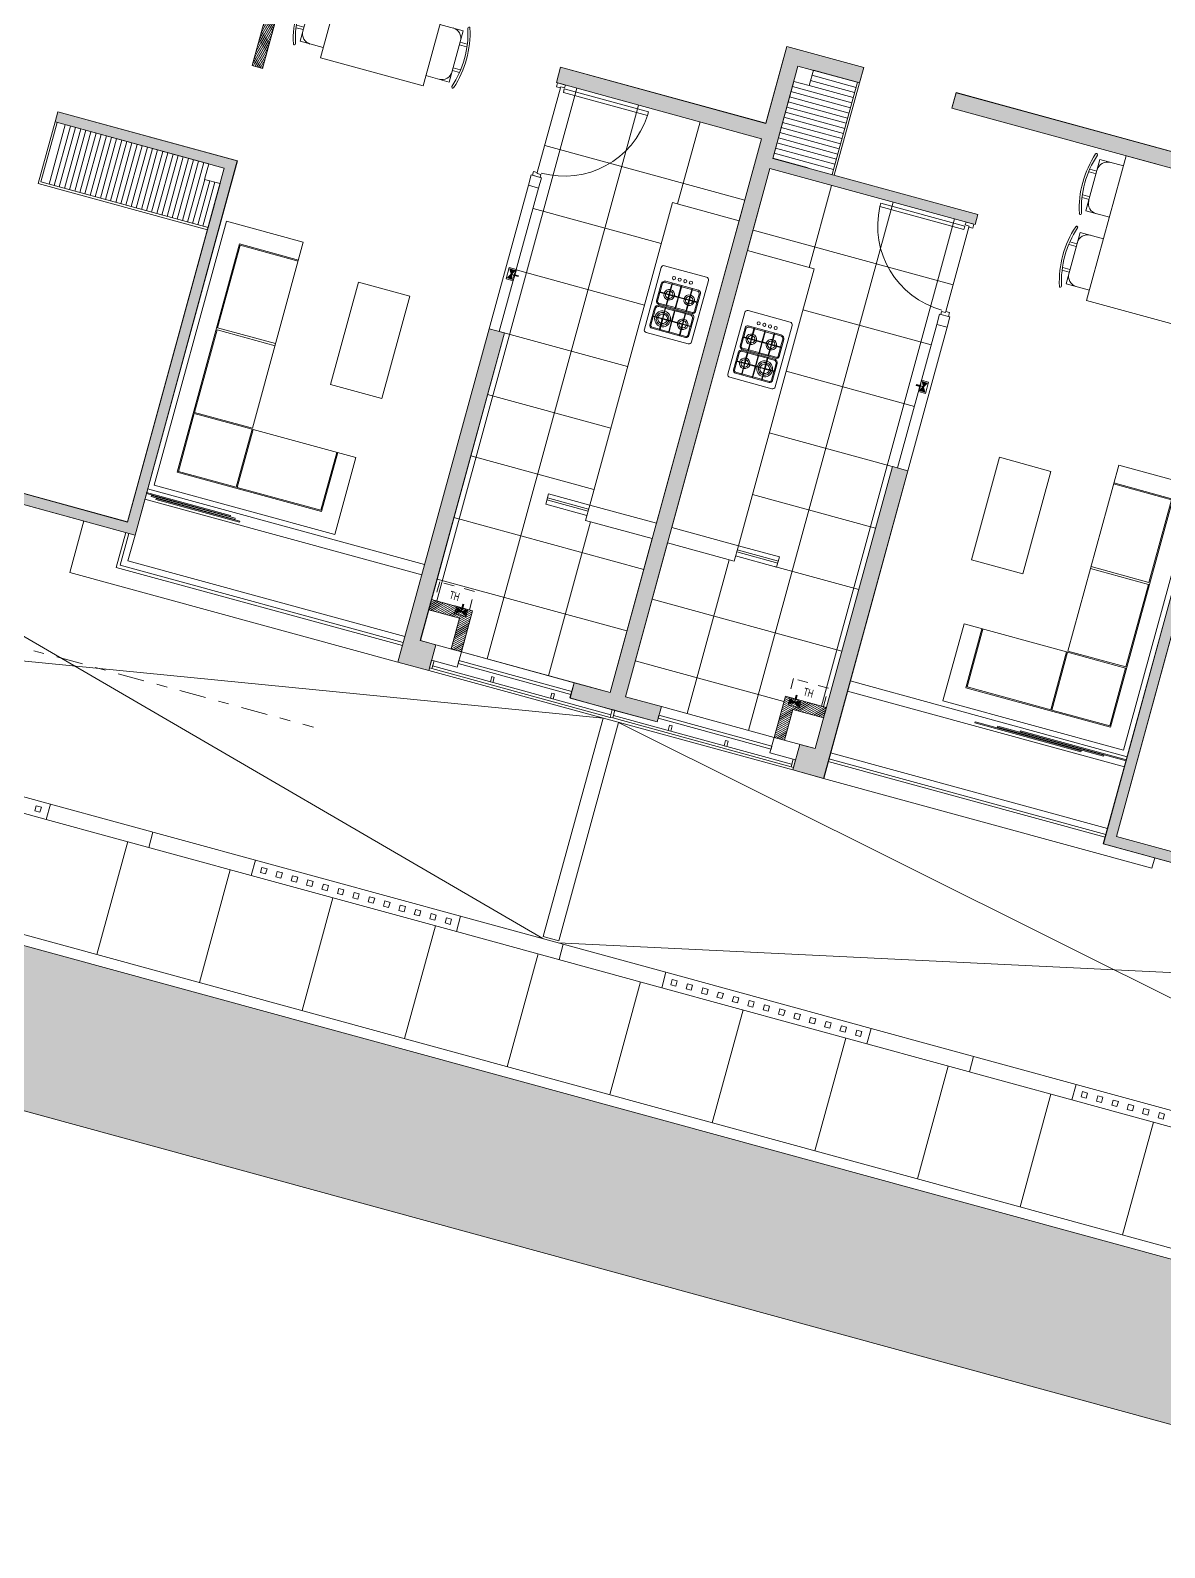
# Model space of a CAD drawing. Header units: millimetres. Extents: x 2471 to 2909, y 1327 to 1568.
# Drawn here: x 2619.7 to 2630.37, y 1337.54 to 1351.81 of the extents above; entities that cross this region are included whole.
import ezdxf
from ezdxf.enums import TextEntityAlignment as Align

# ---------------------------------------------------------------- set-up
doc = ezdxf.new("R2010")
doc.units = ezdxf.units.MM
doc.set_wipeout_variables(frame=1)
for name, pattern in [('CONTINUA', [0]), ('CONTINUO', [0]), ('HIDDEN', [0.375, 0.25, -0.125]), ('HIDDEN2', [0.1875, 0.125, -0.0625]), ('TRAZO_Y_PUNTO2', [0.5, 0.25, -0.125, 0, -0.125])]:
    doc.linetypes.add(name, pattern=pattern)
doc.layers.get('0').update_dxf_attribs({"color": 251, "lineweight": 9})
for name, color, linetype, lineweight in [('A-BARANDAS', 251, 'Continuous', 13), ('A-JARDIN', 251, 'Continuous', 13), ('A-MOBILIARIO', 251, 'Continuous', 13), ('A-MURO BAJO', 251, 'Continuous', 13), ('A-MUROS', 251, 'Continuous', 13), ('A-PLACAS', 251, 'Continuous', 13), ('A-PROYECCIONES', 251, 'HIDDEN', 13), ('A-PUERTAS', 251, 'Continuous', 13), ('A-VIDRIOS', 251, 'Continuous', 13), ('A_50_TextoIndicaciones', 251, 'Continuous', 13), ('CELOSIA', 251, 'Continuous', 13), ('CLOSET', 251, 'Continuous', 13), ('DLP_EQUIPAMIENTO', 251, 'Continuous', 13), ('Gas', 251, 'G_Larga', 13), ('HATCH', 251, 'Continuous', 13), ('PERIMETRO EXISTENTE', 251, 'CONTINUO', 13)]:
    doc.layers.add(name, color=color, linetype=linetype, lineweight=lineweight)
doc.styles.add('AREAS', font='ARIALN.TTF', dxfattribs={"width": 0.8})
doc.styles.get("Standard").update_dxf_attribs({"font": 'arial.ttf'})
doc.linetypes.add('G_Larga', pattern='A,2,-0.01,["G",Standard,S=0.1,R=0,X=0,Y=-0.05],-0.1', length=2.11)

# ---------------------------------------------------------------- blocks, each defined once
blk = doc.blocks.new('CERCO_TORRE-A_01_PISO-2')
at = {"layer": 'A-JARDIN'}
h = blk.add_hatch(dxfattribs=at)
h.set_pattern_fill('AR-SAND', color=256, scale=0.001)
edge = h.paths.add_edge_path()
edge.add_arc((-49.392, 17.92), 1.5, 124.7822, 214.7822)
edge.add_line((-50.624, 17.064), (-38.42, -0.508))
edge.add_line((-38.42, -0.508), (-37.188, 0.348))
edge.add_line((-37.188, 0.348), (-50.248, 19.152))
at = {"layer": 'A-BARANDAS', "elevation": 0}
for points in [[(-44.517, 13.179), (-44.558, 13.151), (-44.529, 13.11), (-44.488, 13.138)], [(-43.262, 11.372), (-43.303, 11.344), (-43.274, 11.303), (-43.233, 11.331)], [(-43.176, 11.249), (-43.217, 11.22), (-43.189, 11.179), (-43.148, 11.208)], [(-43.091, 11.126), (-43.132, 11.097), (-43.103, 11.056), (-43.062, 11.085)], [(-43.005, 11.003), (-43.046, 10.974), (-43.018, 10.933), (-42.977, 10.962)], [(-42.92, 10.879), (-42.961, 10.851), (-42.932, 10.81), (-42.891, 10.838)], [(-42.834, 10.756), (-42.875, 10.728), (-42.847, 10.687), (-42.805, 10.715)], [(-42.748, 10.633), (-42.789, 10.604), (-42.761, 10.563), (-42.72, 10.592)], [(-42.663, 10.51), (-42.704, 10.481), (-42.675, 10.44), (-42.634, 10.469)], [(-42.577, 10.387), (-42.618, 10.358), (-42.59, 10.317), (-42.549, 10.346)], [(-42.492, 10.263), (-42.533, 10.235), (-42.504, 10.194), (-42.463, 10.222)], [(-42.406, 10.14), (-42.447, 10.112), (-42.419, 10.071), (-42.378, 10.099)], [(-42.321, 10.017), (-42.362, 9.988), (-42.333, 9.947), (-42.292, 9.976)], [(-42.235, 9.894), (-42.276, 9.865), (-42.248, 9.824), (-42.206, 9.853)], [(-40.98, 8.087), (-41.021, 8.058), (-40.993, 8.017), (-40.951, 8.046)], [(-40.894, 7.964), (-40.935, 7.935), (-40.907, 7.894), (-40.866, 7.923)], [(-40.809, 7.84), (-40.85, 7.812), (-40.821, 7.771), (-40.78, 7.799)], [(-40.723, 7.717), (-40.764, 7.689), (-40.736, 7.648), (-40.695, 7.676)], [(-40.638, 7.594), (-40.679, 7.566), (-40.65, 7.524), (-40.609, 7.553)], [(-40.552, 7.471), (-40.593, 7.442), (-40.565, 7.401), (-40.524, 7.43)], [(-40.467, 7.348), (-40.508, 7.319), (-40.479, 7.278), (-40.438, 7.307)], [(-40.381, 7.224), (-40.422, 7.196), (-40.394, 7.155), (-40.352, 7.183)], [(-40.295, 7.101), (-40.336, 7.073), (-40.308, 7.032), (-40.267, 7.06)], [(-40.21, 6.978), (-40.251, 6.95), (-40.222, 6.909), (-40.181, 6.937)], [(-40.124, 6.855), (-40.165, 6.826), (-40.137, 6.785), (-40.096, 6.814)], [(-40.039, 6.732), (-40.08, 6.703), (-40.051, 6.662), (-40.01, 6.691)], [(-39.953, 6.608), (-39.994, 6.58), (-39.966, 6.539), (-39.925, 6.567)], [(-38.698, 4.802), (-38.739, 4.773), (-38.711, 4.732), (-38.67, 4.761)], [(-38.613, 4.678), (-38.654, 4.65), (-38.625, 4.609), (-38.584, 4.637)], [(-38.527, 4.555), (-38.568, 4.527), (-38.54, 4.486), (-38.498, 4.514)], [(-38.441, 4.432), (-38.483, 4.403), (-38.454, 4.362), (-38.413, 4.391)], [(-38.356, 4.309), (-38.397, 4.28), (-38.368, 4.239), (-38.327, 4.268)], [(-38.27, 4.186), (-38.311, 4.157), (-38.283, 4.116), (-38.242, 4.145)]]:
    blk.add_lwpolyline(points, close=True, dxfattribs=at)
at = {"layer": 'A-MURO BAJO', "color": 251}
for p, q in [((-45.545, 14.748, 0), (-44.404, 13.105, 0)), ((-45.669, 14.662, 0), (-44.528, 13.019, 0)), ((-43.264, 11.462, 0), (-42.123, 9.82, 0)), ((-43.387, 11.377, 0), (-42.246, 9.734, 0)), ((-40.982, 8.177, 0), (-39.841, 6.534, 0)), ((-41.105, 8.091, 0), (-39.964, 6.449, 0)), ((-38.7, 4.892, 0), (-37.559, 3.249, 0)), ((-38.823, 4.806, 0), (-37.682, 3.163, 0))]:
    blk.add_line(p, q, dxfattribs=at)
at = {"layer": 'A-MURO BAJO', "color": 252}
for p, q in [((-44.978, 11.739, 0), (-44.074, 12.367, 0)), ((-44.407, 10.918, 0), (-43.504, 11.545, 0)), ((-43.837, 10.096, 0), (-42.933, 10.724, 0)), ((-43.266, 9.275, 0), (-42.363, 9.903, 0)), ((-42.696, 8.454, 0), (-41.792, 9.081, 0)), ((-42.125, 7.633, 0), (-41.222, 8.26, 0)), ((-41.555, 6.811, 0), (-40.652, 7.439, 0)), ((-40.985, 5.99, 0), (-40.081, 6.617, 0)), ((-40.414, 5.169, 0), (-39.511, 5.796, 0)), ((-39.844, 4.347, 0), (-38.94, 4.975, 0)), ((-39.273, 3.526, 0), (-38.37, 4.153, 0))]:
    blk.add_line(p, q, dxfattribs=at)
at = {"layer": 'A-MURO BAJO', "color": 4, "elevation": 0}
blk.add_lwpolyline([(-50.248, 19.152), (-36.56, -0.556), (-37.792, -1.411, 0.245706), (-35.328, -2.7), (-35.328, -1.2), (3, -1.2)], format="xyb", dxfattribs=at)
at = {"layer": 'A-MURO BAJO', "color": 252, "elevation": 0}
blk.add_lwpolyline([(-50.166, 19.209), (-36.421, -0.581), (-37.651, -1.435, 0.227495), (-35.428, -2.598), (-35.428, -1.1), (3, -1.1)], format="xyb", dxfattribs=at)
blk.add_lwpolyline([(-50.624, 17.064), (-37.792, -1.411)], dxfattribs=at)
at = {"layer": 'A-MUROS', "color": 251}
for p, q in [((-43.957, 12.198, 0), (-43.834, 12.284, 0)), ((-41.675, 8.913, 0), (-41.552, 8.998, 0)), ((-39.394, 5.627, 0), (-39.27, 5.713, 0))]:
    blk.add_line(p, q, dxfattribs=at)
at = {"layer": 'A-MUROS', "color": 3, "elevation": 0}
for points in [[(-44.404, 13.105), (-43.264, 11.462), (-43.387, 11.377), (-44.528, 13.019)], [(-42.123, 9.82), (-40.982, 8.177), (-41.105, 8.091), (-42.246, 9.734)], [(-39.841, 6.534), (-38.7, 4.892), (-38.823, 4.806), (-39.964, 6.449)]]:
    blk.add_lwpolyline(points, close=True, dxfattribs=at)
at = {"layer": 'A-MUROS', "color": 3}
blk.add_lwpolyline([(-39.815, 10.266), (-41.564, 9.051), (-41.65, 9.174), (-39.9, 10.389)], dxfattribs=at)
at = {"layer": 'A-PROYECCIONES', "linetype": 'Continuous', "ltscale": 0.5}
for p, q in [((-39.9, 10.389), (-48.883, 19.552, 0)), ((-35.406, 0.15, 0), (-39.815, 10.266)), ((-41.581, 9.039), (-33.952, 2, 0))]:
    blk.add_line(p, q, dxfattribs=at)
blk.add_lwpolyline([(-45.638, 21.806), (-45.166, 18.846), (-41.666, 9.163)], dxfattribs=at)
blk = doc.blocks.new('terraza esquina')
at = {"layer": 'PERIMETRO EXISTENTE', "color": 10, "linetype": 'TRAZO_Y_PUNTO2'}
blk.add_lwpolyline([(7.541, 26.158), (15.328, 26.616), (16.37, 6.578), (60.272, 6.578)], dxfattribs=at)
blk = doc.blocks.new('ESTRUCTURAS_PISO-1')
at = {"layer": 'HATCH'}
h = blk.add_hatch(color=256, dxfattribs=at)
h.dxf.hatch_style = 1
h.paths.add_polyline_path([(0.15, 19.45), (0.15, 14.6), (0, 14.6), (0, 19.45)])
h.paths.add_polyline_path([(0.15, 25.95), (-5.75, 25.95), (-5.75, 24.9), (-5.6, 24.9), (-5.6, 25.8), (0, 25.8), (0, 20.55), (-1.4, 20.55), (-1.4, 20.45), (0, 20.45), (0, 19.5), (1.8, 19.5), (1.8, 20.15), (1.7, 20.15), (1.7, 19.65), (0.15, 19.65)])
h.paths.add_polyline_path([(-2.4, 21.4), (-2.3, 21.4), (-2.3, 23.1), (-5.75, 23.1), (-5.75, 21.8), (-5.65, 21.8), (-5.65, 23), (-2.4, 23)], flags=17)
h.paths.add_polyline_path([(-5.75, 20.45), (-2.3, 20.45), (-2.3, 20.6), (-5.75, 20.6)], flags=17)
h.paths.add_polyline_path([(-6.25, 17.5), (-6.25, 17.75), (-5, 17.75), (-5, 17.5)])
h.paths.add_polyline_path([(1.15, 15.1), (1.05, 15.1), (1.05, 13.1), (0.15, 13.1), (0.15, 13.7), (0, 13.7), (0, 13.025), (0, 12.35), (0.15, 12.35), (0.15, 12.95), (1.05, 12.95), (1.05, 10.95), (1.15, 10.95), (1.15, 12.95), (6.4, 12.95), (6.4, 12.6), (6.55, 12.6), (6.55, 13.025), (6.55, 13.45), (6.4, 13.45), (6.4, 13.1), (1.15, 13.1)])
h.paths.add_polyline_path([(0.15, 6.5), (0.15, 11.45), (0, 11.45), (0, 6.6), (-1.45, 6.6), (-1.45, 7.05), (-4.1, 7.05), (-4.1, 6.9), (-1.6, 6.9), (-1.6, 6.45), (0, 6.45), (0, 1.15), (-0.9, 1.15), (-0.9, 1), (0, 1), (0, 0), (4.6, 0), (4.6, 0.15), (0.15, 0.15), (0.15, 6.35), (1.8, 6.35), (1.8, 6.5)])
h.paths.add_polyline_path([(2.7, 5.55), (6.15, 5.55), (6.15, 5.65), (2.7, 5.65)])
h.paths.add_polyline_path([(2.7, 6.45), (2.8, 6.45), (2.8, 8.15), (6.05, 8.15), (6.05, 6.85), (6.15, 6.85), (6.15, 8.25), (2.7, 8.25)])
h.paths.add_polyline_path([(2.8, 3.05), (6.05, 3.05), (6.05, 4.35), (6.15, 4.35), (6.15, 2.9), (2.7, 2.9), (2.7, 4.75), (2.8, 4.75)])
h.paths.add_polyline_path([(-8.4, 9.4), (-8.4, 9.3), (-6.65, 9.3), (-6.65, 8.4), (-7.25, 8.4), (-7.25, 8.25), (-6.5, 8.25), (-6.5, 15.55), (-4, 15.55), (-4, 8.25), (-1.9, 8.25), (-1.9, 8.4), (-3.85, 8.4), (-3.85, 12.1), (-1.2, 12.1), (-1.2, 12.25), (-3.85, 12.25), (-3.85, 13.85), (-1.2, 13.85), (-1.2, 14), (-3.85, 14), (-3.85, 15.7), (-6.65, 15.7), (-6.65, 9.4)])
h.paths.add_polyline_path([(-10.9, 0.4), (-10.75, 0.4), (-10.75, 3.5), (-10.6, 3.5), (-10.6, 0.2), (-10.9, 0.2)])
h.paths.add_polyline_path([(-6.15, 5.25), (-6.3, 5.25), (-6.3, 6.9), (-11.1, 6.9), (-11.1, 7.05), (-4.75, 7.05), (-4.75, 6.9), (-6.15, 6.9)])
h.paths.add_polyline_path([(-12, 6.9), (-12.6, 6.9), (-12.6, 6), (-10.6, 6), (-10.6, 5.9), (-12.6, 5.9), (-12.6, 0.4), (-12.45, 0.4), (-12.45, 0.2), (-12.6, 0.2), (-12.75, 0.2), (-12.75, 6.9), (-14.95, 6.9), (-14.95, 7.05), (-12.6, 7.05), (-12, 7.05)])
h.paths.add_polyline_path([(-6.2, 4.25), (-7.8, 4.25), (-7.8, 0.8), (-6.6, 0.8), (-6.6, 0.7), (-7.9, 0.7), (-7.9, 4.35), (-6.2, 4.35)])
h.paths.add_polyline_path([(-5.3, 4.35), (-5.3, 0.7), (-5.4, 0.7), (-5.4, 4.35)])
h.paths.add_polyline_path([(-2.8, 4.25), (-4.5, 4.25), (-4.5, 4.35), (-2.7, 4.35), (-2.7, 0.7), (-4.1, 0.7), (-4.1, 0.8), (-2.8, 0.8)])
h.paths.add_polyline_path([(-8.1, 14.9), (-8.4, 14.9), (-8.4, 11.8), (-8.25, 11.8), (-8.25, 14.7), (-8.1, 14.7)])
h.paths.add_polyline_path([(-16.3, 11.05), (-14.6, 11.05), (-14.6, 10.95), (-16.4, 10.95), (-16.4, 14.4), (-15, 14.4), (-15, 14.3), (-16.3, 14.3)])
h.paths.add_polyline_path([(-12.8, 10.05), (-12.8, 8.4), (-8.15, 8.4), (-8.15, 8.25), (-14.35, 8.25), (-14.35, 8.4), (-12.95, 8.4), (-12.95, 10.05)])
h.paths.add_polyline_path([(-13.7, 10.95), (-13.7, 14.4), (-13.8, 14.4), (-13.8, 10.95)])
h.paths.add_polyline_path([(-19.1, 8.4), (-19.1, 13.15), (-18.2, 13.15), (-18.2, 13.3), (-19.25, 13.3), (-19.25, 8.25), (-15, 8.25), (-15, 8.4)])
h.paths.add_polyline_path([(-11.2, 11.05), (-11.2, 14.3), (-12.45, 14.3), (-12.45, 14.4), (-11.1, 14.4), (-11.1, 10.95), (-12.9, 10.95), (-12.9, 11.05)])
h.paths.add_polyline_path([(-19.1, 0.85), (-17.8, 0.85), (-17.8, 0.7), (-19.25, 0.7), (-19.25, 7.05), (-17.65, 7.05), (-17.65, 6.9), (-19.1, 6.9), (-19.1, 4.6), (-16.9, 4.6), (-16.9, 4.5), (-19.1, 4.5)])
h.paths.add_polyline_path([(-16, 0.7), (-15.85, 0.7), (-15.85, 4.5), (-16, 4.5)])
h.paths.add_polyline_path([(-23.712, 4.695), (-26.833, 2.527), (-26.776, 2.445), (-23.655, 4.613)])
h.paths.add_polyline_path([(-26.524, 11.812), (-27.665, 13.455), (-27.542, 13.54), (-26.401, 11.898), (-25.785, 12.326), (-25.357, 11.71), (-25.48, 11.624), (-25.823, 12.117), (-26.562, 11.603), (-25.421, 9.961), (-25.503, 9.904), (-26.644, 11.546), (-30.874, 8.608), (-30.674, 8.321), (-30.797, 8.235), (-31.282, 8.934), (-31.159, 9.019), (-30.96, 8.732)])
h.paths.add_polyline_path([(-22.35, 2.3), (-22.95, 2.3), (-22.95, 2.371), (-23.773, 3.556), (-23.198, 3.956), (-23.141, 3.874), (-23.634, 3.531), (-22.848, 2.4), (-22.25, 2.4), (-22.25, 0.2), (-22.95, 0.2), (-22.95, 0.3), (-22.35, 0.3)])
h.paths.add_polyline_path([(-25.968, 1.545), (-26.091, 1.46), (-25.216, 0.2), (-24.15, 0.2), (-24.15, 0.35), (-25.138, 0.35)])
h.paths.add_polyline_path([(-24.25, 5.295), (-25.22, 6.691), (-28.177, 4.638), (-27.435, 3.57), (-27.517, 3.513), (-28.316, 4.663), (-25.195, 6.83), (-24.168, 5.352)])
h.paths.add_polyline_path([(-19.4, 0.7), (-20.45, 0.7), (-20.45, 0.85), (-19.55, 0.85), (-19.55, 6.9), (-20.8, 6.9), (-20.8, 7.05), (-19.4, 7.05)])
h.paths.add_polyline_path([(-24.967, 10.885), (-23.142, 8.257), (-24.456, 7.344), (-24.399, 7.262), (-23.249, 8.06), (-22.443, 6.9), (-21.2, 6.9), (-21.2, 7.05), (-22.364, 7.05), (-23.097, 8.105), (-22.933, 8.219), (-24.844, 10.97)])
h.paths.add_polyline_path([(-29.636, 12.086), (-29.551, 11.963), (-32.015, 10.251), (-31.929, 10.128), (-32.135, 9.985), (-32.306, 10.232)])
h.paths.add_polyline_path([(-36.78, 20.091), (-32.919, 22.772), (-33.005, 22.896), (-36.988, 20.129), (-36.389, 19.267), (-36.266, 19.352)])
h.paths.add_polyline_path([(-33.458, 18.99), (-32.488, 17.593), (-32.406, 17.65), (-33.432, 19.129), (-36.43, 17.047), (-35.632, 15.897), (-35.549, 15.954), (-36.291, 17.021)])
h.paths.add_polyline_path([(-31.949, 16.993), (-34.947, 14.911), (-34.89, 14.829), (-31.892, 16.911)])
h.paths.add_polyline_path([(-33.41, 12.874), (-34.123, 13.9), (-34.205, 13.843), (-33.435, 12.735), (-30.438, 14.817), (-31.436, 16.254), (-31.518, 16.197), (-30.577, 14.842)])
h.paths.add_polyline_path([(-26.394, 13.729), (-26.518, 13.643), (-29.256, 17.586), (-29.133, 17.671)])
h.paths.add_polyline_path([(6.4, 14.95), (3.55, 14.95), (3.55, 15.1), (6.65, 15.1), (6.65, 14.8), (6.4, 14.8)])
h.paths.add_polyline_path([(2.7, 20.4), (6.15, 20.4), (6.15, 20.5), (2.7, 20.5)])
h.paths.add_polyline_path([(6.15, 17.8), (6.15, 19.2), (6.05, 19.2), (6.05, 17.9), (2.8, 17.9), (2.8, 19.6), (2.7, 19.6), (2.7, 17.8)])
h.paths.add_polyline_path([(5.05, 25.95), (0.2, 25.95), (0.2, 25.8), (4.9, 25.8), (4.9, 24.9), (5.05, 24.9)])
h.paths.add_polyline_path([(2.7, 23.1), (2.7, 21.3), (2.8, 21.3), (2.8, 23), (6.05, 23), (6.05, 21.7), (6.15, 21.7), (6.15, 23.1)])
h.paths.add_polyline_path([(-23.752, 12.642), (-22.012, 10.137), (-22.546, 9.766), (-22.632, 9.889), (-22.221, 10.174), (-23.876, 12.556), (-24.286, 12.271), (-25.712, 14.324), (-25.589, 14.41), (-24.249, 12.48), (-23.222, 13.193), (-24.505, 15.041), (-24.916, 14.756), (-24.973, 14.838), (-24.439, 15.208), (-23.099, 13.278), (-18.787, 16.273), (-18.872, 16.396), (-18.708, 16.511), (-18.537, 16.264)])
h.paths.add_polyline_path([(-20.042, 18.08), (-19.956, 17.957), (-19.792, 18.071), (-19.963, 18.317), (-22.468, 16.578), (-22.383, 16.454)])
h.paths.add_polyline_path([(-29.161, 17.712), (-30.64, 16.685), (-30.725, 16.809), (-29.37, 17.75), (-32.964, 22.924), (-27.543, 26.689), (-26.802, 25.621), (-26.925, 25.536), (-27.581, 26.48), (-32.755, 22.887), (-29.846, 18.698), (-28.491, 19.639), (-28.434, 19.557), (-29.789, 18.616)])
h.paths.add_polyline_path([(-27.495, 19.783), (-27.438, 19.701), (-24.522, 21.726), (-24.579, 21.808)])
h.paths.add_polyline_path([(-27.869, 20.497), (-27.951, 20.44), (-28.978, 21.918), (-25.775, 24.143), (-25.718, 24.061), (-26.005, 23.861), (-25.264, 22.794), (-25.346, 22.737), (-26.087, 23.804), (-28.839, 21.893)])
h.paths.add_polyline_path([(-26.981, 19.044), (-26.011, 17.647), (-23.096, 19.673), (-23.837, 20.74), (-23.919, 20.683), (-23.235, 19.698), (-25.986, 17.787), (-26.899, 19.101)])
h.paths.add_polyline_path([(6.4, 11.25), (6.4, 11.1), (3.55, 11.1), (3.55, 10.95), (6.65, 10.95), (6.65, 11.25)])
edge = h.paths.add_edge_path()
edge.add_line((-29.938, 6.823), (-27.474, 8.535))
edge.add_line((-27.474, 8.535), (-27.56, 8.658))
edge.add_line((-27.56, 8.658), (-29.819, 7.089))
edge.add_line((-29.819, 7.089), (-29.904, 7.212))
edge.add_line((-29.904, 7.212), (-30.109, 7.07))
edge.add_line((-30.109, 7.07), (-29.938, 6.823))
edge = h.paths.add_edge_path(flags=17)
edge.add_line((-6.65, 15.7), (-6.25, 15.7))
h.paths.add_polyline_path([(-1.45, 15.4), (-1.45, 16.25), (-1.2, 16.25), (-1.2, 15.4)])
h.paths.add_polyline_path([(-2.6, 17.5), (-2.6, 17.75), (-1.5, 17.75), (-1.5, 17.5)])
h.paths.add_polyline_path([(-17.35, 7.05), (-15.85, 7.05), (-15.85, 6.9), (-17.35, 6.9)])
at = {"layer": 'A-PLACAS'}
for p, q in [((-27.56, 8.658), (-29.819, 7.089)), ((-27.56, 8.658), (-27.474, 8.535)), ((-29.938, 6.823), (-27.474, 8.535)), ((-29.904, 7.212), (-30.109, 7.07)), ((-29.904, 7.212), (-29.819, 7.089)), ((-30.109, 7.07), (-29.938, 6.823))]:
    blk.add_line(p, q, dxfattribs=at)
at = {"layer": 'A-PLACAS', "elevation": 0}
blk.add_lwpolyline([(-33.41, 12.874), (-34.123, 13.9), (-34.205, 13.843), (-33.435, 12.735), (-30.438, 14.817), (-31.436, 16.254), (-31.518, 16.197), (-30.577, 14.842)], close=True, dxfattribs=at)
at = {"layer": 'A-PLACAS'}
for points in [[(-26.524, 11.812), (-27.665, 13.455), (-27.542, 13.54), (-26.401, 11.898), (-25.785, 12.326), (-25.357, 11.71), (-25.48, 11.624), (-25.823, 12.117), (-26.562, 11.603), (-25.421, 9.961), (-25.503, 9.904), (-26.644, 11.546), (-30.874, 8.608), (-30.674, 8.321), (-30.797, 8.235), (-31.282, 8.934), (-31.159, 9.019), (-30.96, 8.732)], [(-29.636, 12.086), (-29.551, 11.963), (-32.015, 10.251), (-31.929, 10.128), (-32.135, 9.985), (-32.306, 10.232)], [(-24.967, 10.885), (-23.142, 8.257), (-24.456, 7.344), (-24.399, 7.262), (-23.249, 8.06), (-22.443, 6.9), (-21.2, 6.9), (-21.2, 7.05), (-22.364, 7.05), (-23.097, 8.105), (-22.933, 8.219), (-24.844, 10.97)], [(-24.25, 5.295), (-25.22, 6.691), (-28.177, 4.638), (-27.435, 3.57), (-27.517, 3.513), (-28.316, 4.663), (-25.195, 6.83), (-24.168, 5.352)]]:
    blk.add_lwpolyline(points, close=True, dxfattribs=at)
blk = doc.blocks.new('A$C63D03590')
at = {"layer": 'Gas', "linetype": 'Continuous', "lineweight": 0, "true_color": 0xa87e00}
for points in [[(0.007, -0.059), (0.007, 0), (-0.008, 0), (-0.008, -0.059)], [(0.073, -0.073), (0.073, -0.157), (-0.073, -0.073), (-0.073, -0.157)], [(0.037, -0.059), (-0.038, -0.059), (-0.038, -0.066), (0.037, -0.066)]]:
    blk.add_hatch(color=44, dxfattribs=at).paths.add_polyline_path(points)
at = {"color": 44, "true_color": 0xa87e00}
for p, q in [((0.007, 0), (-0.008, 0)), ((-0.008, -0.059), (-0.008, 0)), ((0.007, -0.059), (0.007, 0)), ((-0.073, -0.073), (-0.073, -0.157)), ((0.073, -0.073), (-0.073, -0.157)), ((-0.073, -0.073), (0.073, -0.157)), ((-0.038, -0.059), (0.037, -0.059)), ((-0.038, -0.066), (-0.038, -0.059)), ((-0.038, -0.066), (0.037, -0.066)), ((0, -0.115), (0, -0.066)), ((0.037, -0.066), (0.037, -0.059)), ((0.073, -0.157), (0.073, -0.073))]:
    blk.add_line(p, q, dxfattribs=at)
at = {"color": 44, "linetype": 'CONTINUA', "lineweight": 30, "ltscale": 10, "true_color": 0xa87e00}
blk.add_line((0, -0.115), (0, -0.066), dxfattribs=at)
at = {"color": 44, "linetype": 'CONTINUA', "lineweight": 20, "ltscale": 10, "true_color": 0xa87e00}
for points in [[(-0.038, -0.059), (-0.038, -0.066), (0.037, -0.066), (0.037, -0.059), (0.007, -0.059), (0.007, 0), (-0.008, 0), (-0.008, -0.059), (-0.038, -0.059)], [(-0.073, -0.073), (0.073, -0.157), (0.073, -0.073), (-0.073, -0.157), (-0.073, -0.073)]]:
    blk.add_lwpolyline(points, dxfattribs=at)
at = {"color": 44, "linetype": 'CONTINUA', "lineweight": 20, "true_color": 0xa87e00}
blk.add_lwpolyline([(0.037, -0.059), (-0.038, -0.059), (-0.038, -0.066), (0.037, -0.066)], close=True, dxfattribs=at)
blk = doc.blocks.new('A$C2A08204E')
for p, q in [((0, 0), (0, 1.76)), ((0, 1.76), (2.575, 1.76)), ((2.575, 1.76), (2.575, 1.01)), ((0.175, 0.175), (0.175, 1.585)), ((0.175, 1.585), (2.4, 1.585)), ((0.185, 1.575), (0.75, 1.575)), ((0.185, 1.01), (0.185, 1.575)), ((0.75, 1.01), (0.75, 1.575)), ((0.76, 1.575), (1.565, 1.575)), ((0.76, 1.01), (0.76, 1.575)), ((1.565, 1.575), (1.565, 1.01)), ((1.585, 1.575), (2.39, 1.575)), ((1.585, 1.01), (1.585, 1.575)), ((2.39, 1.575), (2.39, 1.01)), ((2.4, 1.01), (2.4, 1.585)), ((0.185, 1.01), (0.75, 1.01)), ((0.185, 0.185), (0.185, 1)), ((0.75, 1), (0.185, 1)), ((0.75, 1), (0.75, 0)), ((2.575, 1.01), (0.76, 1.01)), ((0.75, 0.175), (0.175, 0.175)), ((0.75, 0.185), (0.185, 0.185)), ((0.75, 0), (0, 0))]:
    blk.add_line(p, q)
blk = doc.blocks.new('TERMA_SOLE-10L')
at = {"layer": 'DLP_EQUIPAMIENTO', "color": 2, "linetype": 'HIDDEN2', "ltscale": 0.3}
blk.add_lwpolyline([(-0.17, 0), (-0.17, -0.18), (0.17, -0.18), (0.17, 0)], close=True, dxfattribs=at)
at = {"layer": 'A_50_TextoIndicaciones', "style": 'AREAS', "width": 0.8}
blk.add_text('TH', height=0.0753, dxfattribs=at).set_placement((0, -0.09, 0), align=Align.MIDDLE_CENTER)
blk = doc.blocks.new('A$C22310A6C')
blk.add_wipeout([(0.007, 0.453), (0.01, 0.455), (0.015, 0.458), (0.022, 0.46), (0.03, 0.46), (0.625, 0.46), (0.635, 0.458), (0.643, 0.453), (0.643, 0.453), (0.646, 0.448), (0.648, 0.444), (0.65, 0.439), (0.65, 0.025), (0.65, 0.022), (0.65, 0.02), (0.649, 0.019), (0.649, 0.017), (0.648, 0.016), (0.648, 0.015), (0.647, 0.014), (0.647, 0.012), (0.646, 0.012), (0.646, 0.011), (0.645, 0.01), (0.644, 0.008), (0.643, 0.007), (0.641, 0.006), (0.64, 0.005), (0.639, 0.004), (0.638, 0.003), (0.636, 0.003), (0.634, 0.002), (0.629, 0), (0.625, 0), (0.025, 0), (0.022, 0), (0.019, 0.001), (0.017, 0.001), (0.015, 0.002), (0.013, 0.003), (0.012, 0.004), (0.009, 0.005), (0.007, 0.007), (0.006, 0.008), (0.005, 0.011), (0.003, 0.014), (0.001, 0.017), (0.001, 0.019), (0, 0.024), (0, 0.027), (0, 0.435), (0, 0.44), (0.002, 0.445), (0.004, 0.448), (0.005, 0.45)])
at = {"lineweight": 5}
for points in [[(0.625, 0), (0.025, 0, -0.414214), (0, 0.025), (0, 0.435, -0.414214), (0.025, 0.46), (0.625, 0.46, -0.414214), (0.65, 0.435), (0.65, 0.025, -0.414214)], [(0.174, 0.04), (0.339, 0.04, 0.414214), (0.364, 0.065), (0.364, 0.395, 0.414214), (0.339, 0.42), (0.164, 0.42, 0.414214), (0.139, 0.395), (0.139, 0.075, 0.414214)], [(0.409, 0.04), (0.574, 0.04, 0.414214), (0.599, 0.065), (0.599, 0.395, 0.414214), (0.574, 0.42), (0.399, 0.42, 0.414214), (0.374, 0.395), (0.374, 0.075, 0.414214)]]:
    blk.add_lwpolyline(points, format="xyb", close=True, dxfattribs=at)
for points in [[(0.249, 0.337), (0.139, 0.337)], [(0.249, 0.332), (0.139, 0.332)], [(0.149, 0.332), (0.149, 0.232)], [(0.249, 0.41), (0.174, 0.41)], [(0.249, 0.42), (0.249, 0.337)], [(0.249, 0.332), (0.249, 0.232)], [(0.254, 0.42), (0.254, 0.337)], [(0.364, 0.337), (0.254, 0.337)], [(0.254, 0.332), (0.254, 0.232)], [(0.364, 0.332), (0.254, 0.332)], [(0.354, 0.232), (0.354, 0.332)], [(0.484, 0.337), (0.374, 0.337)], [(0.484, 0.332), (0.374, 0.332)], [(0.384, 0.332), (0.384, 0.232)], [(0.484, 0.41), (0.409, 0.41)], [(0.484, 0.42), (0.484, 0.337)], [(0.484, 0.332), (0.484, 0.232)], [(0.489, 0.42), (0.489, 0.337)], [(0.599, 0.337), (0.489, 0.337)], [(0.489, 0.332), (0.489, 0.232)], [(0.599, 0.332), (0.489, 0.332)], [(0.589, 0.232), (0.589, 0.332)], [(0.249, 0.232), (0.139, 0.232)], [(0.249, 0.227), (0.139, 0.227)], [(0.149, 0.227), (0.149, 0.142)], [(0.249, 0.227), (0.249, 0.142)], [(0.364, 0.232), (0.254, 0.232)], [(0.254, 0.227), (0.254, 0.142)], [(0.364, 0.227), (0.254, 0.227)], [(0.354, 0.142), (0.354, 0.227)], [(0.484, 0.232), (0.374, 0.232)], [(0.484, 0.227), (0.374, 0.227)], [(0.384, 0.227), (0.384, 0.142)], [(0.484, 0.227), (0.484, 0.142)], [(0.599, 0.232), (0.489, 0.232)], [(0.489, 0.227), (0.489, 0.142)], [(0.599, 0.227), (0.489, 0.227)], [(0.589, 0.142), (0.589, 0.227)], [(0.249, 0.142), (0.139, 0.142)], [(0.249, 0.137), (0.139, 0.137)], [(0.249, 0.137), (0.249, 0.127)], [(0.249, 0.137), (0.249, 0.04)], [(0.364, 0.142), (0.254, 0.142)], [(0.254, 0.137), (0.254, 0.127)], [(0.254, 0.137), (0.254, 0.04)], [(0.364, 0.137), (0.254, 0.137)], [(0.484, 0.142), (0.374, 0.142)], [(0.484, 0.137), (0.374, 0.137)], [(0.484, 0.137), (0.484, 0.127)], [(0.484, 0.137), (0.484, 0.04)], [(0.599, 0.142), (0.489, 0.142)], [(0.489, 0.137), (0.489, 0.127)], [(0.489, 0.137), (0.489, 0.04)], [(0.599, 0.137), (0.489, 0.137)]]:
    blk.add_lwpolyline(points, dxfattribs=at)
for points in [[(0.249, 0.41), (0.174, 0.41, 0.414214), (0.149, 0.385), (0.149, 0.337)], [(0.354, 0.337), (0.354, 0.395, 0.414214), (0.339, 0.41), (0.254, 0.41)], [(0.484, 0.41), (0.409, 0.41, 0.414214), (0.384, 0.385), (0.384, 0.337)], [(0.589, 0.337), (0.589, 0.395, 0.414214), (0.574, 0.41), (0.489, 0.41)], [(0.149, 0.137), (0.149, 0.075, 0.414214), (0.174, 0.05), (0.249, 0.05)], [(0.254, 0.05), (0.339, 0.05, 0.414214), (0.354, 0.065), (0.354, 0.137)], [(0.384, 0.137), (0.384, 0.075, 0.414214), (0.409, 0.05), (0.484, 0.05)], [(0.489, 0.05), (0.574, 0.05, 0.414214), (0.589, 0.065), (0.589, 0.137)]]:
    blk.add_lwpolyline(points, format="xyb", dxfattribs=at)
for centre in [(0.089, 0.307), (0.089, 0.252), (0.089, 0.197), (0.089, 0.142)]:
    blk.add_circle(centre, 0.015, dxfattribs=at)
for centre, radius, start, end in [((0.252, 0.335), 0.05, 92.866, 177.134), ((0.252, 0.335), 0.05, 182.866, 267.134), ((0.252, 0.335), 0.035, 94.096, 175.904), ((0.252, 0.335), 0.035, 184.096, 265.904), ((0.252, 0.335), 0.05, 2.866, 87.134), ((0.252, 0.335), 0.035, 4.096, 85.904), ((0.252, 0.335), 0.05, 272.866, 357.134), ((0.252, 0.335), 0.035, 274.096, 355.904), ((0.487, 0.335), 0.05, 92.866, 177.134), ((0.487, 0.335), 0.05, 182.866, 267.134), ((0.487, 0.335), 0.035, 94.096, 175.904), ((0.487, 0.335), 0.035, 184.096, 265.904), ((0.487, 0.335), 0.05, 2.866, 87.134), ((0.487, 0.335), 0.035, 4.096, 85.904), ((0.487, 0.335), 0.05, 272.866, 357.134), ((0.487, 0.335), 0.035, 274.096, 355.904), ((0.252, 0.14), 0.05, 92.866, 177.134), ((0.252, 0.14), 0.035, 94.096, 175.904), ((0.252, 0.14), 0.05, 2.866, 87.134), ((0.252, 0.14), 0.035, 4.096, 85.904), ((0.487, 0.14), 0.075, 91.9102, 178.0898), ((0.487, 0.14), 0.06, 92.388, 177.612), ((0.487, 0.14), 0.045, 93.1847, 176.8153), ((0.487, 0.14), 0.075, 1.9102, 88.0898), ((0.487, 0.14), 0.06, 2.388, 87.612), ((0.487, 0.14), 0.045, 3.1847, 86.8153), ((0.252, 0.14), 0.05, 182.866, 267.134), ((0.252, 0.14), 0.035, 184.096, 265.904), ((0.252, 0.14), 0.05, 272.866, 357.134), ((0.252, 0.14), 0.035, 274.096, 355.904), ((0.487, 0.14), 0.075, 181.9102, 268.0898), ((0.487, 0.14), 0.06, 182.388, 267.612), ((0.487, 0.14), 0.045, 183.1847, 266.8153), ((0.487, 0.14), 0.075, 271.9102, 358.0898), ((0.487, 0.14), 0.06, 272.388, 357.612), ((0.487, 0.14), 0.045, 273.1847, 356.8153)]:
    blk.add_arc(centre, radius, start, end, dxfattribs=at)
blk = doc.blocks.new('A$C443818C8')
at = {"layer": 'A-PUERTAS'}
for p, q in [((0.038, 0.076), (0.038, 0.896)), ((0.038, 0.896), (0.073, 0.896)), ((0.073, 0.896), (0.073, 0.076)), ((0.038, 0.076), (0.073, 0.076))]:
    blk.add_line(p, q, dxfattribs=at)
at = {"layer": 'A-PUERTAS', "linetype": 'Continuous'}
for p, q in [((0, 0), (0, 0.076)), ((0, 0.076), (0.028, 0.076)), ((0.028, 0.076), (0.028, 0.038)), ((0.028, 0.038), (0.038, 0.038)), ((0.038, 0.038), (0.038, 0)), ((0.862, 0.038), (0.862, 0)), ((0.872, 0.038), (0.862, 0.038)), ((0.9, 0.076), (0.872, 0.076)), ((0.872, 0.076), (0.872, 0.038)), ((0.9, 0), (0.9, 0.076)), ((0, 0), (0.038, 0)), ((0.9, 0), (0.862, 0))]:
    blk.add_line(p, q, dxfattribs=at)
at = {"layer": 'A-PUERTAS', "color": 7, "linetype": 'Continuous'}
blk.add_arc((0.038, 0.076), 0.82, 0, 87.5537, dxfattribs=at)
blk = doc.blocks.new('A$C72FD42DB')
for p, q in [((0.057, 1.356), (0.057, 1.356)), ((0.098, 0.81), (0.098, 1.31)), ((0.098, 1.31), (0.325, 1.31)), ((0.325, 1.41), (1.325, 1.41)), ((0.325, 0), (0.325, 1.41)), ((1.325, 0), (1.325, 1.41)), ((1.553, 1.31), (1.325, 1.31)), ((1.553, 0.81), (1.553, 1.31)), ((1.594, 1.356), (1.594, 1.356)), ((0.029, 1.197), (0.098, 1.197)), ((0.029, 1.172), (0.098, 1.172)), ((1.622, 1.197), (1.553, 1.197)), ((1.622, 1.172), (1.553, 1.172)), ((0.029, 0.947), (0.098, 0.947)), ((0.029, 0.922), (0.098, 0.922)), ((1.622, 0.947), (1.553, 0.947)), ((1.622, 0.922), (1.553, 0.922)), ((0.057, 0.763), (0.057, 0.763)), ((0.325, 0.81), (0.098, 0.81)), ((1.325, 0.81), (1.553, 0.81)), ((1.594, 0.763), (1.594, 0.763)), ((0.057, 0.647), (0.057, 0.647)), ((0.098, 0.6), (0.098, 0.1)), ((0.325, 0.6), (0.098, 0.6)), ((1.325, 0.6), (1.553, 0.6)), ((1.553, 0.6), (1.553, 0.1)), ((1.594, 0.647), (1.594, 0.647)), ((0.029, 0.488), (0.098, 0.488)), ((0.029, 0.463), (0.098, 0.463)), ((1.622, 0.488), (1.553, 0.488)), ((1.622, 0.463), (1.553, 0.463)), ((0.029, 0.238), (0.098, 0.238)), ((0.029, 0.213), (0.098, 0.213)), ((1.622, 0.238), (1.553, 0.238)), ((1.622, 0.213), (1.553, 0.213)), ((0.057, 0.054), (0.057, 0.054)), ((0.098, 0.1), (0.325, 0.1)), ((1.553, 0.1), (1.325, 0.1)), ((1.594, 0.054), (1.594, 0.054)), ((0.325, 0), (1.325, 0))]:
    blk.add_line(p, q)
for centre, radius, start, end in [((0.93, 1.06), 0.932, 161.8381, 198.1619), ((0.93, 1.06), 0.912, 161.8381, 198.1619), ((0.054, 1.347), 0.01, 71.2164, 161.8381), ((0.054, 1.347), 0.01, 341.8381, 71.2164), ((0.198, 1.21), 0.1, 90, 180), ((1.453, 1.21), 0.1, 0, 90), ((1.597, 1.347), 0.01, 108.7836, 198.1619), ((0.721, 1.06), 0.912, 341.8381, 18.1619), ((1.597, 1.347), 0.01, 18.1619, 108.7836), ((0.721, 1.06), 0.932, 341.8381, 18.1619), ((0.198, 0.91), 0.1, 180, 270), ((1.453, 0.91), 0.1, 270, 0), ((0.054, 0.772), 0.01, 198.1619, 288.7836), ((0.054, 0.772), 0.01, 288.7836, 18.1619), ((1.597, 0.772), 0.01, 161.8381, 251.2164), ((1.597, 0.772), 0.01, 251.2164, 341.8381), ((0.93, 0.35), 0.932, 161.8381, 198.1619), ((0.93, 0.35), 0.912, 161.8381, 198.1619), ((0.054, 0.638), 0.01, 71.2164, 161.8381), ((0.054, 0.638), 0.01, 341.8381, 71.2164), ((0.198, 0.5), 0.1, 90, 180), ((1.453, 0.5), 0.1, 0, 90), ((1.597, 0.638), 0.01, 108.7836, 198.1619), ((0.721, 0.35), 0.912, 341.8381, 18.1619), ((1.597, 0.638), 0.01, 18.1619, 108.7836), ((0.721, 0.35), 0.932, 341.8381, 18.1619), ((0.198, 0.2), 0.1, 180, 270), ((1.453, 0.2), 0.1, 270, 0), ((0.054, 0.063), 0.01, 198.1619, 288.7836), ((0.054, 0.063), 0.01, 288.7836, 18.1619), ((1.597, 0.063), 0.01, 161.8381, 251.2164), ((1.597, 0.063), 0.01, 251.2164, 341.8381)]:
    blk.add_arc(centre, radius, start, end)

msp = doc.modelspace()

# ---------------------------------------------------------------- hatches: boundary and pattern name
at = {"layer": 'HATCH'}
h = msp.add_hatch(dxfattribs=at)
h.set_pattern_fill('ANSI31', color=256, scale=0.005, angle=74.7078)
h.set_pattern_definition([(119.70778, (2619.651462, 1344.285697), (-0.013788457, -0.007867279), [])])
h.paths.add_polyline_path([(2622.223, 1353.069), (2621.787, 1351.477), (2621.884, 1351.451), (2622.319, 1353.042)])
h = msp.add_hatch(dxfattribs=at)
h.set_pattern_fill('_USER', color=256, scale=0.05, angle=-195.2919, pattern_type=0)
h.set_pattern_definition([(164.708, (2626.918213, 1351.473635), (-0.0131868, -0.0482297), [])])
h.paths.add_polyline_path([(2627.063, 1351.434), (2627.023, 1351.289), (2626.879, 1351.329), (2626.681, 1350.605), (2627.24, 1350.453), (2627.478, 1351.321)])
h = msp.add_hatch(dxfattribs=at)
h.set_pattern_fill('_USER', color=256, scale=0.05, angle=74.7078, pattern_type=0)
h.set_pattern_definition([(74.7078, (2613.046217, 1349.460963), (-0.04822966, 0.0131871), [])])
h.paths.add_polyline_path([(2621.484, 1350.368), (2621.339, 1350.407), (2621.379, 1350.552), (2620, 1350.929), (2619.847, 1350.37), (2621.371, 1349.953)])
h = msp.add_hatch(dxfattribs=at)
h.set_pattern_fill('_USER', color=256, scale=0.6, angle=74.7081, double=1, pattern_type=0)
h.set_pattern_definition([(74.708, (2626.65447, 1350.509), (-0.57876, 0.15824), []), (164.708, (2626.65447, 1350.509), (-0.15824, -0.57876), [])])
h.paths.add_polyline_path([(2626.654, 1350.509), (2626.443, 1349.737), (2627.07, 1349.566), (2626.358, 1346.961), (2626.744, 1346.856), (2626.741, 1346.845), (2626.778, 1346.835), (2626.768, 1346.798), (2626.758, 1346.8), (2626.748, 1346.764), (2626.721, 1346.771), (2626.718, 1346.76), (2626.332, 1346.865), (2626.319, 1346.817), (2625.692, 1346.988), (2625.296, 1345.541), (2626.695, 1345.159), (2626.8, 1345.545), (2627.186, 1345.439), (2627.493, 1346.56), (2627.466, 1346.567), (2627.476, 1346.604), (2627.466, 1346.607), (2627.476, 1346.644), (2627.513, 1346.634), (2627.832, 1347.803), (2627.881, 1347.789), (2628.25, 1349.14), (2628.261, 1349.137), (2628.269, 1349.164), (2628.305, 1349.154), (2628.528, 1349.968), (2628.491, 1349.978), (2628.499, 1350.005)])
h = msp.add_hatch(dxfattribs=at)
h.set_pattern_fill('ANSI31', color=256, scale=0.005, angle=-15.2919)
h.set_pattern_definition([(29.70811278, (-1497.380939, 4995.656018), (-0.007867358807, 0.013788411453), [])])
h.paths.add_polyline_path([(2623.446, 1346.358), (2623.735, 1346.279), (2623.656, 1345.99), (2623.753, 1345.963), (2623.858, 1346.349), (2623.472, 1346.455)])
h = msp.add_hatch(dxfattribs=at)
h.set_pattern_fill('ANSI31', color=256, scale=0.005, angle=164.7081)
h.set_pattern_definition([(209.708, (2626.800382, 1345.544767), (0.00786736, -0.0137884), [])])
h.paths.add_polyline_path([(2627.16, 1345.343), (2626.87, 1345.422), (2626.791, 1345.133), (2626.695, 1345.159), (2626.8, 1345.545), (2627.186, 1345.439)])

# ---------------------------------------------------------------- linework, layer by layer
at = {"elevation": 0}
for points in [[(2624.27, 1349.559), (2624.202, 1349.578), (2624.173, 1349.472), (2624.241, 1349.453)], [(2628.08, 1348.518), (2628.147, 1348.499), (2628.118, 1348.393), (2628.051, 1348.412)], [(2623.815, 1346.361), (2623.796, 1346.294), (2623.69, 1346.323), (2623.709, 1346.39)], [(2626.95, 1345.504), (2626.931, 1345.436), (2626.825, 1345.465), (2626.844, 1345.533)]]:
    msp.add_lwpolyline(points, close=True, dxfattribs=at)
at = {"layer": 'A-BARANDAS', "elevation": 0}
for points in [[(2623.199, 1346.022), (2620.507, 1346.757), (2620.597, 1347.085)], [(2623.207, 1346.051), (2620.544, 1346.778), (2620.626, 1347.077)], [(2627.203, 1344.932), (2629.807, 1344.22)], [(2627.21, 1344.956), (2629.814, 1344.244)]]:
    msp.add_lwpolyline(points, dxfattribs=at)
for points in [[(2623.73, 1345.881), (2624.791, 1345.591), (2624.784, 1345.562), (2623.723, 1345.852)], [(2626.672, 1345.077), (2625.611, 1345.367), (2625.604, 1345.338), (2626.665, 1345.048)]]:
    msp.add_lwpolyline(points, close=True, dxfattribs=at)
at = {"layer": 'A-MOBILIARIO', "elevation": 0}
for points in [[(2622.786, 1349.441), (2622.522, 1348.477), (2623.005, 1348.345), (2623.268, 1349.31)], [(2629.297, 1347.661), (2629.033, 1346.697), (2628.551, 1346.828), (2628.815, 1347.793)]]:
    msp.add_lwpolyline(points, close=True, dxfattribs=at)
at = {"layer": 'A-MURO BAJO'}
for p, q in [((2624.014, 1349.002, 0), (2624.383, 1350.353, 0)), ((2624.11, 1348.976, 0), (2624.479, 1350.326, 0)), ((2626.365, 1350.018, 0), (2625.738, 1350.189, 0)), ((2627.07, 1349.566, 0), (2626.443, 1349.737, 0)), ((2628.223, 1349.043, 0), (2627.854, 1347.693, 0)), ((2628.32, 1349.017, 0), (2627.951, 1347.667, 0))]:
    msp.add_line(p, q, dxfattribs=at)
at = {"layer": 'A-MURO BAJO', "color": 4}
for p, q in [((2623.381, 1346.687, 0), (2620.776, 1347.399, 0)), ((2620.803, 1347.496, 0), (2623.407, 1346.784, 0)), ((2623.753, 1345.963, 0), (2624.814, 1345.673, 0)), ((2630.014, 1344.977, 0), (2627.41, 1345.689, 0)), ((2627.384, 1345.593, 0), (2629.988, 1344.881, 0)), ((2626.695, 1345.159, 0), (2625.634, 1345.449, 0)), ((2626.87, 1344.852, 0), (2625.158, 1345.32, 0))]:
    msp.add_line(p, q, dxfattribs=at)
at = {"layer": 'A-MURO BAJO', "elevation": 0}
for points in [[(2624.933, 1347.247), (2624.547, 1347.353), (2624.574, 1347.449), (2624.96, 1347.344)], [(2626.332, 1346.865), (2626.718, 1346.76), (2626.744, 1346.856), (2626.358, 1346.961)]]:
    msp.add_lwpolyline(points, dxfattribs=at)
at = {"layer": 'A-MURO BAJO', "color": 4, "elevation": 0}
for points in [[(2623.156, 1345.867), (2620.07, 1346.711), (2620.202, 1347.194)], [(2623.222, 1346.108), (2620.618, 1346.82), (2620.684, 1347.062)], [(2625.158, 1345.32), (2623.446, 1345.788)], [(2627.225, 1345.014), (2629.83, 1344.302)], [(2627.159, 1344.773), (2630.246, 1343.929), (2630.273, 1344.025)]]:
    msp.add_lwpolyline(points, dxfattribs=at)
at = {"layer": 'A-MUROS'}
for p, q in [((2626.615, 1350.934, 0), (2626.813, 1351.658, 0)), ((2626.813, 1351.658, 0), (2627.537, 1351.46, 0)), ((2624.686, 1351.462, 0), (2624.647, 1351.317, 0)), ((2626.615, 1350.934, 0), (2624.686, 1351.462, 0)), ((2627.023, 1351.289, 0), (2627.063, 1351.434, 0)), ((2627.497, 1351.315, 0), (2627.063, 1351.434, 0)), ((2627.497, 1351.315, 0), (2627.537, 1351.46, 0)), ((2626.576, 1350.79, 0), (2624.647, 1351.317, 0)), ((2626.681, 1350.605, 0), (2626.879, 1351.329, 0)), ((2627.023, 1351.289, 0), (2626.879, 1351.329, 0)), ((2628.365, 1351.078, 0), (2628.405, 1351.223, 0)), ((2631.636, 1350.339, 0), (2628.405, 1351.223, 0)), ((2619.958, 1351.044, 0), (2619.932, 1350.948, 0)), ((2621.646, 1350.582, 0), (2619.958, 1351.044, 0)), ((2631.452, 1350.234, 0), (2628.365, 1351.078, 0)), ((2621.379, 1350.552, 0), (2619.932, 1350.948, 0)), ((2621.646, 1350.582, 0), (2620.684, 1347.062, 0)), ((2621.379, 1350.552, 0), (2621.339, 1350.407, 0)), ((2626.681, 1350.605, 0), (2628.61, 1350.078, 0)), ((2621.484, 1350.368, 0), (2621.339, 1350.407, 0)), ((2624.383, 1350.353, 0), (2624.409, 1350.449, 0)), ((2624.409, 1350.449, 0), (2624.506, 1350.423, 0)), ((2624.479, 1350.326, 0), (2624.506, 1350.423, 0)), ((2626.654, 1350.509, 0), (2628.584, 1349.982, 0)), ((2621.484, 1350.368, 0), (2620.614, 1347.184, 0)), ((2624.383, 1350.353, 0), (2624.479, 1350.326, 0)), ((2628.61, 1350.078, 0), (2628.584, 1349.982, 0)), ((2628.25, 1349.14, 0), (2628.223, 1349.043, 0)), ((2628.25, 1349.14, 0), (2628.346, 1349.113, 0)), ((2628.346, 1349.113, 0), (2628.32, 1349.017, 0)), ((2623.156, 1345.867, 0), (2624.014, 1349.002, 0)), ((2624.014, 1349.002, 0), (2624.158, 1348.963, 0)), ((2628.223, 1349.043, 0), (2628.32, 1349.017, 0)), ((2624.158, 1348.963, 0), (2623.367, 1346.069, 0)), ((2630.792, 1347.823, 0), (2629.79, 1344.157, 0)), ((2627.806, 1347.706, 0), (2627.081, 1345.053, 0)), ((2627.806, 1347.706, 0), (2627.951, 1347.667, 0)), ((2627.159, 1344.773, 0), (2627.951, 1347.667, 0)), ((2629.913, 1344.227, 0), (2630.823, 1347.555, 0)), ((2619.382, 1347.418, 0), (2620.684, 1347.062, 0)), ((2619.408, 1347.514, 0), (2620.614, 1347.184, 0)), ((2624.92, 1347.199, 0), (2624.96, 1347.344, 0)), ((2624.96, 1347.344, 0), (2625.587, 1347.172, 0)), ((2625.547, 1347.028, 0), (2624.92, 1347.199, 0)), ((2626.358, 1346.961, 0), (2625.731, 1347.133, 0)), ((2625.547, 1347.028, 0), (2625.151, 1345.581, 0)), ((2625.296, 1345.541, 0), (2625.692, 1346.988, 0)), ((2625.692, 1346.988, 0), (2626.319, 1346.817, 0)), ((2626.319, 1346.817, 0), (2626.358, 1346.961, 0)), ((2623.367, 1346.069, 0), (2623.753, 1345.963, 0)), ((2623.446, 1345.788, 0), (2623.156, 1345.867, 0)), ((2623.472, 1345.885, 0), (2623.446, 1345.788, 0)), ((2623.713, 1345.819, 0), (2623.472, 1345.885, 0)), ((2623.753, 1345.963, 0), (2623.713, 1345.819, 0)), ((2624.814, 1345.673, 0), (2624.774, 1345.529, 0)), ((2624.814, 1345.673, 0), (2625.151, 1345.581, 0)), ((2625.296, 1345.541, 0), (2625.634, 1345.449, 0)), ((2624.774, 1345.529, 0), (2625.184, 1345.416, 0)), ((2625.184, 1345.416, 0), (2625.594, 1345.304, 0)), ((2625.594, 1345.304, 0), (2625.634, 1345.449, 0)), ((2626.695, 1345.159, 0), (2626.655, 1345.014, 0)), ((2626.695, 1345.159, 0), (2627.081, 1345.053, 0)), ((2626.655, 1345.014, 0), (2626.896, 1344.948, 0)), ((2626.896, 1344.948, 0), (2626.87, 1344.852, 0)), ((2626.87, 1344.852, 0), (2627.159, 1344.773, 0)), ((2629.79, 1344.157, 0), (2631.141, 1343.788, 0)), ((2631.167, 1343.884, 0), (2629.913, 1344.227, 0))]:
    msp.add_line(p, q, dxfattribs=at)
at = {"layer": 'A-MUROS', "color": 3, "elevation": 0}
for points in [[(2622.223, 1353.069), (2621.787, 1351.477), (2621.884, 1351.451), (2622.319, 1353.042)], [(2623.446, 1346.358), (2623.735, 1346.279), (2623.656, 1345.99), (2623.753, 1345.963), (2623.858, 1346.349), (2623.472, 1346.455)], [(2627.16, 1345.343), (2626.87, 1345.422), (2626.791, 1345.133), (2626.695, 1345.159), (2626.8, 1345.545), (2627.186, 1345.439)]]:
    msp.add_lwpolyline(points, close=True, dxfattribs=at)
at = {"layer": 'A-VIDRIOS'}
for p, q in [((2624.563, 1347.411, 0), (2624.949, 1347.305, 0)), ((2624.558, 1347.392, 0), (2624.944, 1347.286, 0)), ((2626.728, 1346.798, 0), (2626.343, 1346.904, 0)), ((2626.734, 1346.817, 0), (2626.348, 1346.923, 0))]:
    msp.add_line(p, q, dxfattribs=at)
at = {"layer": 'A-VIDRIOS', "elevation": 0}
for points in [[(2621.578, 1347.237), (2620.791, 1347.452), (2620.793, 1347.462), (2621.581, 1347.247)], [(2621.623, 1347.209), (2620.835, 1347.425), (2620.838, 1347.434), (2621.625, 1347.219)], [(2621.667, 1347.182), (2620.879, 1347.397), (2620.882, 1347.407), (2621.67, 1347.191)], [(2628.581, 1345.296), (2629.578, 1345.024), (2629.581, 1345.033), (2628.584, 1345.306)], [(2628.794, 1345.254), (2629.791, 1344.981), (2629.794, 1344.991), (2628.797, 1345.263)], [(2629.007, 1345.211), (2630.004, 1344.938), (2630.007, 1344.948), (2629.01, 1345.221)]]:
    msp.add_lwpolyline(points, close=True, dxfattribs=at)
at = {"layer": 'CELOSIA'}
for p, q in [((2623.483, 1345.83, 0), (2625.159, 1345.371, 0)), ((2623.476, 1345.806, 0), (2625.152, 1345.347, 0)), ((2626.853, 1344.883, 0), (2625.177, 1345.341, 0)), ((2626.859, 1344.907, 0), (2625.183, 1345.365, 0))]:
    msp.add_line(p, q, dxfattribs=at)
at = {"layer": 'CELOSIA', "elevation": 0}
for points in [[(2623.452, 1345.812), (2623.472, 1345.885), (2623.496, 1345.878), (2623.476, 1345.806)], [(2624.026, 1345.681), (2624.039, 1345.73), (2624.063, 1345.723), (2624.05, 1345.675)], [(2624.592, 1345.527), (2624.605, 1345.575), (2624.629, 1345.568), (2624.616, 1345.52)], [(2625.152, 1345.347), (2625.172, 1345.42), (2625.196, 1345.413), (2625.177, 1345.341)], [(2625.722, 1345.218), (2625.735, 1345.266), (2625.711, 1345.272), (2625.698, 1345.224)], [(2626.248, 1345.074), (2626.261, 1345.122), (2626.237, 1345.129), (2626.224, 1345.08)], [(2626.877, 1344.876), (2626.896, 1344.948), (2626.872, 1344.955), (2626.853, 1344.883)]]:
    msp.add_lwpolyline(points, close=True, dxfattribs=at)
at = {"layer": 'CLOSET'}
for p, q in [((2627.478, 1351.321, 0), (2627.24, 1350.453, 0)), ((2627.497, 1351.315, 0), (2627.26, 1350.447, 0))]:
    msp.add_line(p, q, dxfattribs=at)
at = {"layer": 'CLOSET', "elevation": 0}
for points in [[(2619.932, 1350.948), (2619.774, 1350.369), (2621.365, 1349.934)], [(2619.951, 1350.942), (2619.798, 1350.383), (2621.371, 1349.953)]]:
    msp.add_lwpolyline(points, dxfattribs=at)
at = {"layer": 'HATCH'}
for p, q in [((2624.685, 1351.267, 0), (2624.467, 1350.473, 0)), ((2628.525, 1349.958, 0), (2628.308, 1349.163, 0))]:
    msp.add_line(p, q, dxfattribs=at)

# ---------------------------------------------------------------- block references
for name, p, rotation in [('CERCO_TORRE-A_01_PISO-2', (2662.352, 1362.98, 0), 39.92553827807826), ('ESTRUCTURAS_PISO-1', (2654.498, 1358.754, 0), 39.92553829717861), ('TERMA_SOLE-10L', (2623.713, 1346.576, 0), 344.7081127886003), ('TERMA_SOLE-10L', (2627.041, 1345.666, 0), 344.7081127885729)]:
    msp.add_blockref(name, p, dxfattribs=dict(rotation=rotation))
for p, xscale, yscale, zscale, rotation in [((2624.289, 1349.497, 0), -0.6023723109924514, 0.6023723109924513, 0.6023723109924505, 254.7081041056872), ((2628.031, 1348.474, 0), 0.6023723109924505, 0.6023723109924505, 0.6023723109924505, 74.70811743239086), ((2623.771, 1346.41, 0), 0.6023723109924507, 0.6023723109924507, 0.6023723109924507, 344.7080998975155), ((2626.906, 1345.553, 0), 0.6023723109924503, 0.6023723109924503, 0.6023723109924503, 344.7080998975105)]:
    msp.add_blockref('A$C63D03590', p, dxfattribs=dict(xscale=xscale, yscale=yscale, zscale=zscale, rotation=rotation))
at = {"layer": 'A-MOBILIARIO', "xscale": -1}
for name, p, rotation in [('A$C72FD42DB', (2622.487, 1352.996, 0), 164.7077791752537), ('A$C2A08204E', (2628.282, 1345.503, 0), 254.7077791752537)]:
    msp.add_blockref(name, p, dxfattribs=dict(at, rotation=rotation))
at = {"layer": 'A-MOBILIARIO'}
for name, p, rotation in [('A$C72FD42DB', (2631.283, 1350.28, 0), 164.707946036445), ('A$C2A08204E', (2622.562, 1347.067, 0), 74.70777917525366)]:
    msp.add_blockref(name, p, dxfattribs=dict(at, rotation=rotation))
at = {"layer": 'A-PUERTAS', "linetype": 'Continuous', "rotation": 254.7077791752536}
msp.add_blockref('A$C443818C8', (2624.658, 1351.314, 0), dxfattribs=at)
at = {"layer": 'A-PUERTAS', "linetype": 'Continuous', "xscale": -1, "rotation": 74.70811290361507}
msp.add_blockref('A$C443818C8', (2628.572, 1349.985, 0), dxfattribs=at)

# ---------------------------------------------------------------- next in the draw order: block references
at = {"layer": 'DLP_EQUIPAMIENTO', "xscale": -1, "rotation": 74.70811290361507}
msp.add_blockref('A$C22310A6C', (2626.869, 1349.058, 0), dxfattribs=at)

# ---------------------------------------------------------------- next in the draw order: hatches: boundary and pattern name
at = {"layer": 'HATCH'}
h = msp.add_hatch(dxfattribs=at)
h.set_pattern_fill('_USER', color=256, scale=0.6, angle=-15.2922, double=1, pattern_type=0)
h.set_pattern_definition([(344.708, (2626.5757, 1350.7897), (0.158245, 0.578756), []), (74.708, (2626.5757, 1350.7897), (-0.578756, 0.158245), [])])
h.paths.add_polyline_path([(2625.738, 1350.189), (2626.365, 1350.018), (2626.576, 1350.79), (2624.731, 1351.294), (2624.724, 1351.267), (2624.687, 1351.277), (2624.465, 1350.463), (2624.502, 1350.453), (2624.494, 1350.426), (2624.506, 1350.423), (2624.11, 1348.976), (2624.158, 1348.963), (2623.799, 1347.649), (2623.836, 1347.639), (2623.826, 1347.602), (2623.816, 1347.605), (2623.806, 1347.568), (2623.779, 1347.575), (2623.472, 1346.455), (2623.858, 1346.349), (2623.753, 1345.963), (2625.151, 1345.581), (2625.547, 1347.028), (2624.92, 1347.199), (2624.933, 1347.247), (2624.547, 1347.353), (2624.551, 1347.364), (2624.524, 1347.372), (2624.534, 1347.408), (2624.524, 1347.411), (2624.534, 1347.448), (2624.571, 1347.438), (2624.574, 1347.449), (2624.96, 1347.344)])

# ---------------------------------------------------------------- next in the draw order: linework, layer by layer
at = {"layer": 'A-MURO BAJO'}
msp.add_line((2627.07, 1349.566, 0), (2626.358, 1346.961, 0), dxfattribs=at)
at = {"layer": 'A-MUROS'}
msp.add_line((2625.731, 1347.133, 0), (2626.654, 1350.509, 0), dxfattribs=at)

# ---------------------------------------------------------------- next in the draw order: block references
at = {"layer": 'DLP_EQUIPAMIENTO', "rotation": 254.7077791752536}
msp.add_blockref('A$C22310A6C', (2625.639, 1349.602, 0), dxfattribs=at)

# ---------------------------------------------------------------- next in the draw order: linework, layer by layer
at = {"layer": 'A-MURO BAJO'}
msp.add_line((2625.738, 1350.189, 0), (2624.96, 1347.344, 0), dxfattribs=at)
at = {"layer": 'A-MUROS'}
msp.add_line((2626.576, 1350.79, 0), (2625.587, 1347.172, 0), dxfattribs=at)

# ---------------------------------------------------------------- next in the draw order: block references
at = {"rotation": 344.7077919424826}
msp.add_blockref('terraza esquina', (2562.489, 1354.806, 0), dxfattribs=at)

doc.saveas('drawing.dxf')
